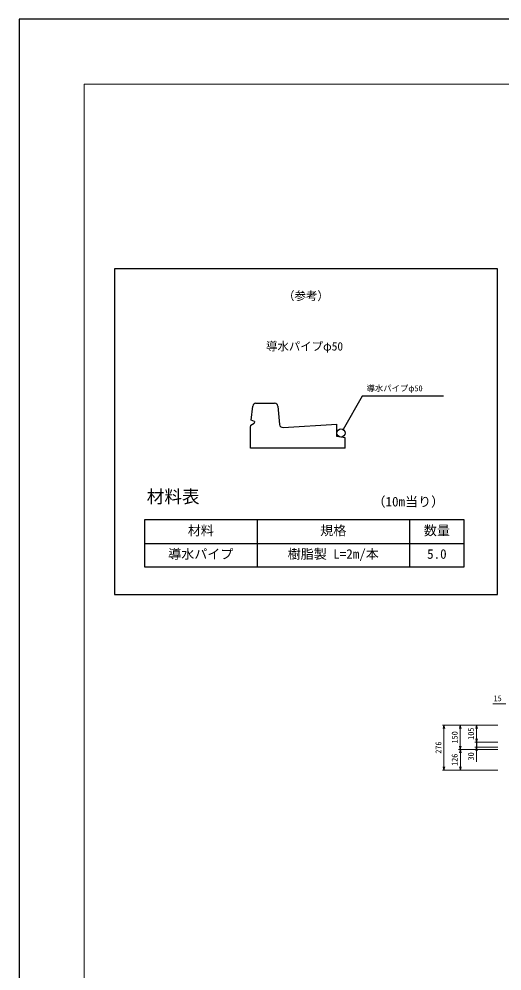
# Model space of a CAD drawing. Units: millimetres, scale not verified. Extents: x -8400 to 8400, y -5940 to 5940.
# Drawn here: x -8400 to -5436, y 96 to 5940 of the extents above; entities that cross this region are included whole.
import ezdxf
from ezdxf.enums import TextEntityAlignment as Align

# ---------------------------------------------------------------- set-up
doc = ezdxf.new("R2010")
doc.units = ezdxf.units.MM
doc.header["$LTSCALE"] = 20
for name, color, linetype, lineweight in [('0-0_DIM', 7, 'Continuous', 25), ('0-1_Defpoints', 5, 'Continuous', 25), ('0-3_HYO', 3, 'Continuous', 25), ('0-5_OUTLINE', 3, 'Continuous', 25), ('0-7_TXT', 7, 'Continuous', 25), ('0-8_WAKU', 3, 'Continuous', 13)]:
    doc.layers.add(name, color=color, linetype=linetype, lineweight=lineweight)
doc.styles.add('ＭＳ ゴシック', font='')
doc.styles.get('ＭＳ ゴシック').set_extended_font_data('MS Gothic')

msp = doc.modelspace()

# ---------------------------------------------------------------- linework, layer by layer
at = {"layer": '0-0_DIM', "lineweight": 13}
for p, q in [((-5411.95, 1735.44), (-5491.72, 1735.44)), ((-5461.95, 1605.44), (-5801.95, 1605.44)), ((-5791.95, 1329.44), (-5791.95, 1605.44)), ((-5691.95, 1455.44), (-5691.95, 1605.44)), ((-5591.95, 1500.44), (-5591.95, 1605.44)), ((-5461.95, 1500.44), (-5601.95, 1500.44)), ((-5461.95, 1470.44), (-5601.95, 1470.44)), ((-5591.95, 1470.44), (-5591.95, 1379.51)), ((-5461.95, 1455.44), (-5701.95, 1455.44)), ((-5691.57, 1455.44), (-5691.57, 1329.44)), ((-5461.95, 1329.44), (-5801.95, 1329.44))]:
    msp.add_line(p, q, dxfattribs=at)
at = {"layer": '0-0_DIM'}
msp.add_line((-5591.95, 1500.44), (-5591.95, 1470.44), dxfattribs=at)
msp.add_lwpolyline([(-5794.47, 3624.83), (-6293.23, 3624.83), (-6411.49, 3420)], dxfattribs=at)
at = {"layer": '0-0_DIM', "lineweight": 13}
for points in [[(-5797.31, 1585.44), (-5791.95, 1605.44), (-5786.59, 1585.44)], [(-5697.31, 1585.44), (-5691.95, 1605.44), (-5686.59, 1585.44)], [(-5586.59, 1585.44), (-5591.95, 1605.44), (-5597.31, 1585.44)], [(-5586.59, 1520.44), (-5591.95, 1500.44), (-5597.31, 1520.44)], [(-5686.59, 1475.44), (-5691.95, 1455.44), (-5697.31, 1475.44)], [(-5586.59, 1450.44), (-5591.95, 1470.44), (-5597.31, 1450.44)], [(-5696.93, 1435.44), (-5691.57, 1455.44), (-5686.21, 1435.44)], [(-5786.59, 1349.44), (-5791.95, 1329.44), (-5797.31, 1349.44)], [(-5686.21, 1349.44), (-5691.57, 1329.44), (-5696.93, 1349.44)]]:
    msp.add_lwpolyline(points, dxfattribs=at)
at = {"layer": '0-1_Defpoints'}
msp.add_lwpolyline([(-8400, -5940), (8400, -5940), (8400, 5940), (-8400, 5940)], close=True, dxfattribs=at)
at = {"layer": '0-3_HYO'}
for p, q in [((-6939.41, 2864.93), (-6939.41, 2576.93)), ((-6003.41, 2864.93), (-6003.41, 2576.93)), ((-7629.41, 2720.93), (-5667.41, 2720.93))]:
    msp.add_line(p, q, dxfattribs=at)
for points in [[(-7813.99, 2406.67), (-5463.99, 2406.67), (-5463.99, 4406.67), (-7813.99, 4406.67)], [(-7629.41, 2576.93), (-5667.41, 2576.93), (-5667.41, 2864.93), (-7629.41, 2864.93)]]:
    msp.add_lwpolyline(points, close=True, dxfattribs=at)
at = {"layer": '0-5_OUTLINE'}
for p, q in [((-6945.89, 3581.61), (-6832.09, 3581.61)), ((-6974.49, 3476.61), (-6965.79, 3563.6)), ((-6812.18, 3563.6), (-6800.9, 3450.74)), ((-6977.47, 3446.76), (-6956.08, 3459.69)), ((-6955.08, 3469.65), (-6974.49, 3476.61)), ((-6955.08, 3469.65), (-6956.08, 3459.69)), ((-6779.8, 3432.76), (-6448.99, 3452.61)), ((-6448.99, 3377.17), (-6448.99, 3452.61)), ((-6978.99, 3431.61), (-6977.47, 3446.76)), ((-6978.99, 3305.61), (-6978.99, 3431.61)), ((-6398.99, 3368.83), (-6448.99, 3377.17)), ((-6398.99, 3305.61), (-6398.99, 3368.83)), ((-6398.99, 3305.61), (-6978.99, 3305.61))]:
    msp.add_line(p, q, dxfattribs=at)
msp.add_circle((-6423.99, 3398.35), 25, dxfattribs=at)
for centre, start, end in [((-6945.89, 3561.61), 90, 174.28941), ((-6832.09, 3561.61), 5.71059, 90), ((-6781, 3452.73), 185.71059, 273.43363)]:
    msp.add_arc(centre, 20, start, end, dxfattribs=at)
at = {"layer": '0-8_WAKU'}
msp.add_lwpolyline([(-8000, -5540), (8000, -5540), (8000, 5540), (-8000, 5540)], close=True, dxfattribs=at)

# ---------------------------------------------------------------- texts
at = {"layer": '0-0_DIM', "style": 'ＭＳ ゴシック'}
for s, p in [('導水パイプφ50', (-6267.3, 3643.56)), ('15', (-5487.17, 1740.44))]:
    msp.add_text(s, height=36.66, dxfattribs=at).set_placement(p, align=Align.BOTTOM_LEFT)
for s, p in [('105', (-5596.95, 1515.44)), ('150', (-5696.95, 1492.94)), ('276', (-5796.95, 1429.94)), ('126', (-5697.33, 1354.94)), ('30', (-5596.95, 1388.53))]:
    msp.add_text(s, height=36.66, rotation=90, dxfattribs=at).set_placement(p, align=Align.BOTTOM_LEFT)
at = {"layer": '0-7_TXT', "style": 'ＭＳ ゴシック'}
for s, height, p in [('（参考）', 51.32, (-6778.99, 4199.13)), ('導水パイプφ50', 51.32, (-6883.99, 3889.48)), ('材料表', 79.18, (-7616.07, 2944.93)), ('（10m当り）', 58.65, (-6230.6, 2930.26)), ('材料', 58.65, (-7364.41, 2752.93)), ('規格', 58.65, (-6551.41, 2752.93)), ('数量', 58.65, (-5915.41, 2752.93)), ('導水パイプ', 58.65, (-7484.41, 2608.93)), ('樹脂製 L=2m/本', 58.65, (-6751.41, 2608.93)), ('5.0', 58.65, (-5895.41, 2608.93))]:
    msp.add_text(s, height=height, dxfattribs=at).set_placement(p, align=Align.BOTTOM_LEFT)

doc.saveas('drawing.dxf')
